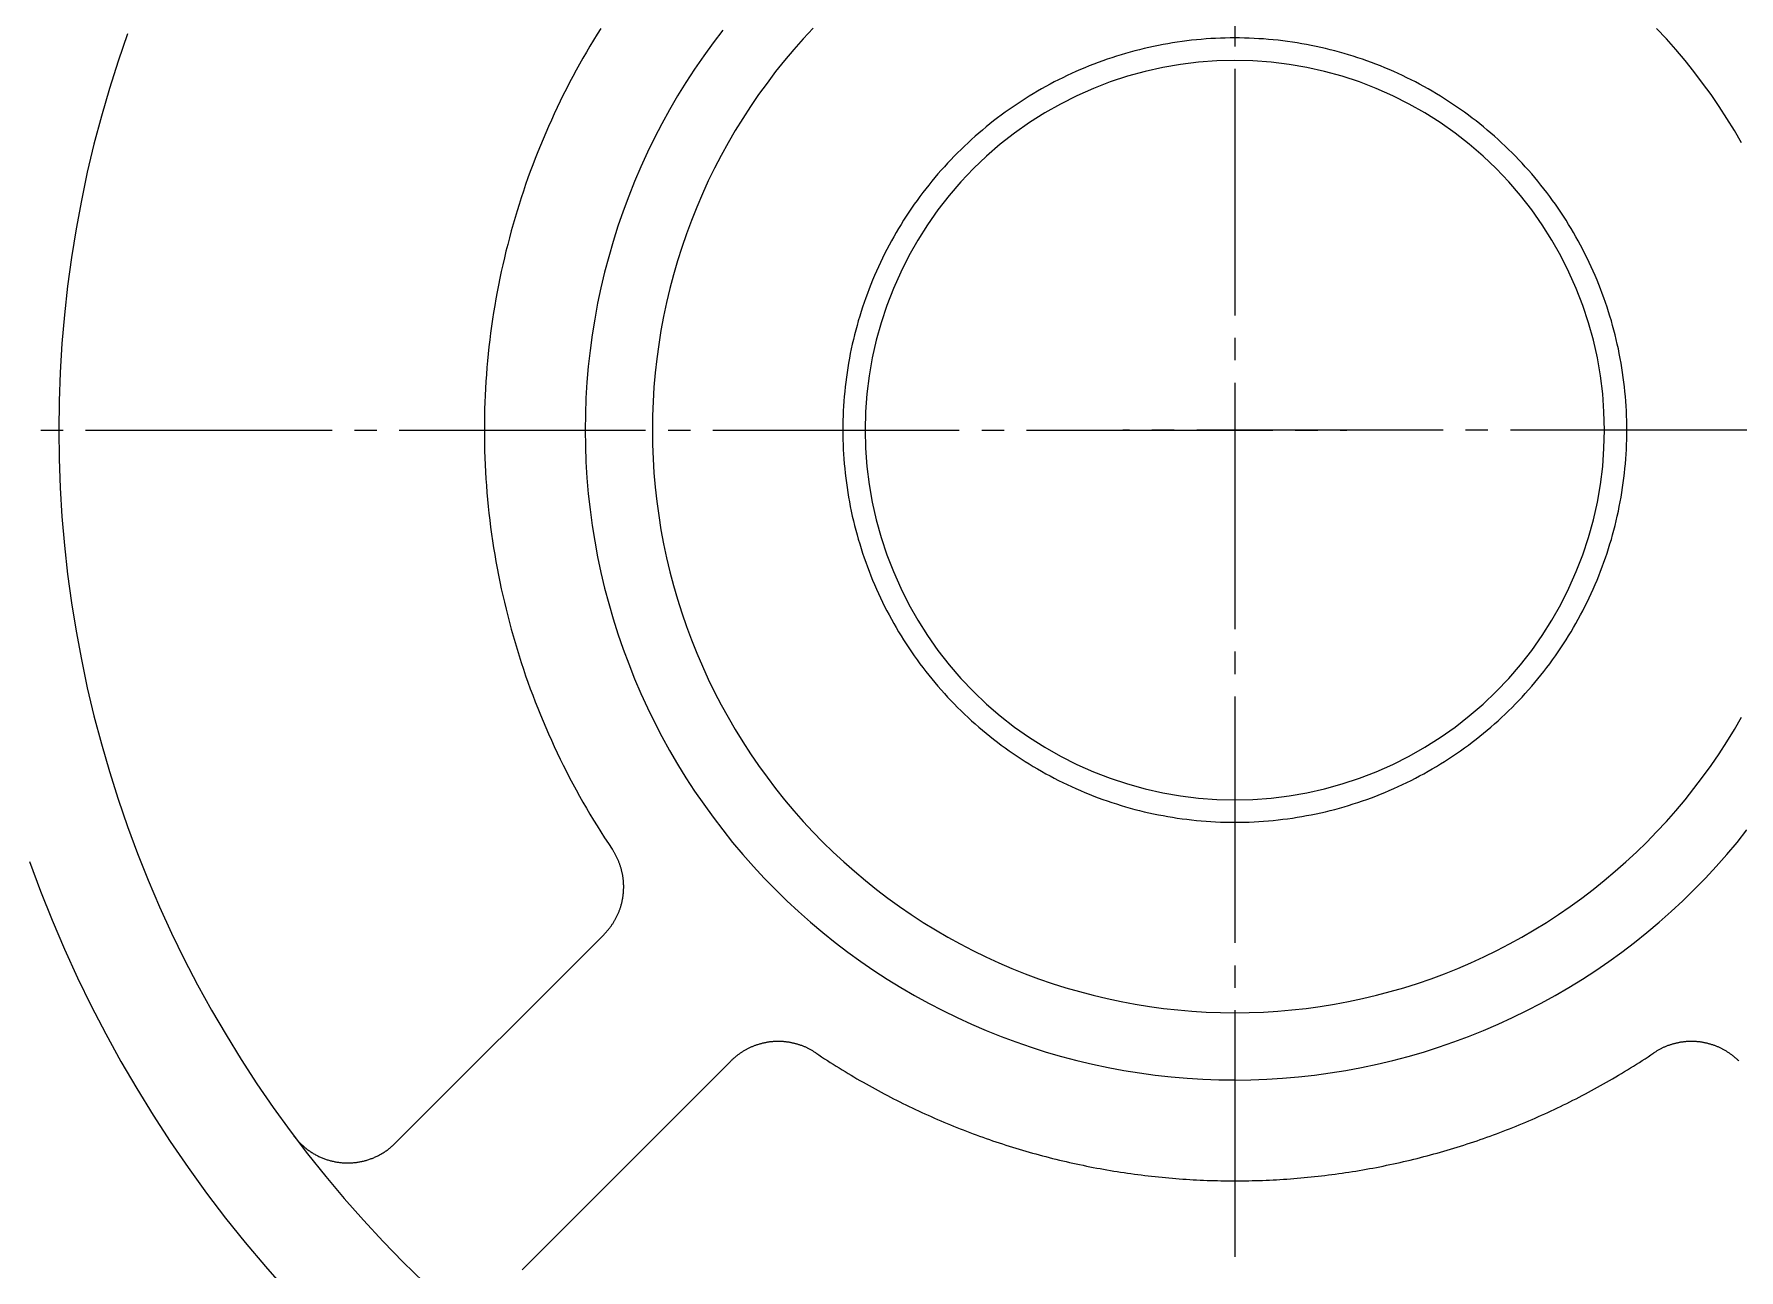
# Model space of a CAD drawing. Extents: x 0 to 920, y 0 to 461.
# Drawn here: x 772.7 to 848.8, y 278.9 to 334 of the extents above; entities that cross this region are included whole.
import ezdxf

# ---------------------------------------------------------------- set-up
doc = ezdxf.new("R2010")
doc.units = 0
doc.linetypes.add('DASH_CENTER', pattern=[14, 11, -1, 1, -1])
doc.layers.get('0').update_dxf_attribs({"linetype": 'CONTINUOUS'})

msp = doc.modelspace()

# ---------------------------------------------------------------- linework, layer by layer
at = {"color": 1, "linetype": 'DASH_CENTER'}
for p, q in [((826.342, 458.462), (826.342, 223.047)), ((733.042, 316.347), (831.342, 316.347)), ((919.641, 316.346), (821.341, 316.346))]:
    msp.add_line(p, q, dxfattribs=at)
at = {"color": 7, "linetype": 'CONTINUOUS'}
for p, q in [((798.183, 293.845), (788.849, 284.51)), ((794.53, 278.877), (803.84, 288.188))]:
    msp.add_line(p, q, dxfattribs=at)
for points in [[(798.042, 334.273, 0), (797.877, 334.01, 0), (797.715, 333.746, 0), (797.555, 333.48, 0), (797.398, 333.213, 0), (797.243, 332.945, 0), (797.091, 332.674, 0), (796.941, 332.403, 0), (796.793, 332.13, 0), (796.648, 331.856, 0), (796.506, 331.58, 0), (796.366, 331.304, 0), (796.229, 331.026, 0), (796.095, 330.746, 0), (795.963, 330.466, 0), (795.833, 330.184, 0), (795.706, 329.901, 0), (795.582, 329.617, 0), (795.461, 329.331, 0), (795.342, 329.045, 0), (795.226, 328.757, 0), (795.112, 328.469, 0), (795.001, 328.179, 0), (794.893, 327.889, 0), (794.788, 327.597, 0), (794.685, 327.304, 0), (794.585, 327.011, 0), (794.487, 326.717, 0), (794.393, 326.421, 0), (794.301, 326.125, 0), (794.212, 325.828, 0), (794.125, 325.53, 0), (794.042, 325.232, 0), (793.961, 324.932, 0), (793.883, 324.632, 0), (793.807, 324.331, 0), (793.735, 324.03, 0), (793.665, 323.728, 0), (793.598, 323.425, 0), (793.534, 323.122, 0), (793.473, 322.818, 0), (793.414, 322.513, 0), (793.359, 322.208, 0), (793.306, 321.902, 0), (793.256, 321.596, 0), (793.209, 321.29, 0), (793.164, 320.983, 0), (793.123, 320.676, 0), (793.084, 320.368, 0), (793.048, 320.06, 0), (793.015, 319.752, 0), (792.985, 319.443, 0), (792.958, 319.134, 0), (792.934, 318.825, 0), (792.912, 318.516, 0), (792.894, 318.206, 0), (792.878, 317.896, 0), (792.865, 317.587, 0), (792.855, 317.277, 0), (792.848, 316.967, 0), (792.843, 316.657, 0), (792.842, 316.346, 0), (792.843, 316.036, 0), (792.848, 315.726, 0), (792.855, 315.416, 0), (792.865, 315.106, 0), (792.878, 314.797, 0), (792.894, 314.487, 0), (792.912, 314.177, 0), (792.934, 313.868, 0), (792.958, 313.559, 0), (792.985, 313.25, 0), (793.015, 312.941, 0), (793.048, 312.633, 0), (793.084, 312.325, 0), (793.123, 312.017, 0), (793.164, 311.71, 0), (793.209, 311.403, 0), (793.256, 311.097, 0), (793.306, 310.791, 0), (793.359, 310.485, 0), (793.414, 310.18, 0), (793.473, 309.875, 0), (793.534, 309.571, 0), (793.598, 309.268, 0), (793.665, 308.965, 0), (793.735, 308.663, 0), (793.808, 308.362, 0), (793.883, 308.061, 0), (793.961, 307.761, 0), (794.042, 307.461, 0), (794.125, 307.163, 0), (794.212, 306.865, 0), (794.301, 306.568, 0), (794.393, 306.272, 0), (794.487, 305.976, 0), (794.585, 305.682, 0), (794.685, 305.388, 0), (794.788, 305.096, 0), (794.893, 304.804, 0), (795.001, 304.514, 0), (795.112, 304.224, 0), (795.226, 303.936, 0), (795.342, 303.648, 0), (795.461, 303.362, 0), (795.582, 303.076, 0), (795.707, 302.792, 0), (795.833, 302.509, 0), (795.963, 302.227, 0), (796.095, 301.947, 0), (796.229, 301.667, 0), (796.366, 301.389, 0), (796.506, 301.113, 0), (796.648, 300.837, 0), (796.793, 300.563, 0), (796.941, 300.29, 0), (797.091, 300.018, 0), (797.243, 299.748, 0), (797.398, 299.48, 0), (797.555, 299.213, 0), (797.715, 298.947, 0), (797.877, 298.683, 0), (798.042, 298.42, 0), (798.209, 298.159, 0), (798.379, 297.899, 0), (798.551, 297.641, 0)], [(803.48, 334.188, 0), (803.049, 333.622, 0), (802.632, 333.045, 0), (802.229, 332.458, 0), (801.841, 331.862, 0), (801.468, 331.256, 0), (801.109, 330.641, 0), (800.766, 330.017, 0), (800.438, 329.385, 0), (800.126, 328.746, 0), (799.83, 328.099, 0), (799.549, 327.444, 0), (799.285, 326.784, 0), (799.037, 326.116, 0), (798.806, 325.443, 0), (798.591, 324.765, 0), (798.392, 324.081, 0), (798.211, 323.393, 0), (798.047, 322.701, 0), (797.899, 322.004, 0), (797.769, 321.304, 0), (797.656, 320.602, 0), (797.56, 319.897, 0), (797.482, 319.189, 0), (797.421, 318.48, 0), (797.377, 317.77, 0), (797.351, 317.058, 0), (797.342, 316.347, 0), (797.351, 315.635, 0), (797.377, 314.924, 0), (797.421, 314.213, 0), (797.482, 313.504, 0), (797.56, 312.797, 0), (797.656, 312.091, 0), (797.769, 311.389, 0), (797.899, 310.689, 0), (798.047, 309.993, 0), (798.211, 309.3, 0), (798.392, 308.612, 0), (798.591, 307.928, 0), (798.806, 307.25, 0), (799.037, 306.577, 0), (799.285, 305.91, 0), (799.549, 305.249, 0), (799.83, 304.595, 0), (800.126, 303.948, 0), (800.438, 303.308, 0), (800.766, 302.676, 0), (801.109, 302.053, 0), (801.468, 301.438, 0), (801.841, 300.832, 0), (802.229, 300.235, 0), (802.632, 299.648, 0), (803.049, 299.071, 0), (803.48, 298.505, 0), (803.925, 297.949, 0), (804.383, 297.405, 0), (804.854, 296.871, 0), (805.339, 296.35, 0), (805.836, 295.841, 0), (806.345, 295.343, 0), (806.867, 294.859, 0), (807.4, 294.388, 0), (807.944, 293.929, 0), (808.5, 293.485, 0), (809.067, 293.054, 0), (809.643, 292.637, 0), (810.23, 292.234, 0), (810.827, 291.846, 0), (811.433, 291.472, 0), (812.048, 291.114, 0), (812.671, 290.771, 0), (813.303, 290.443, 0), (813.943, 290.131, 0), (814.59, 289.834, 0), (815.244, 289.554, 0), (815.905, 289.29, 0), (816.572, 289.042, 0), (817.245, 288.81, 0), (817.924, 288.595, 0), (818.607, 288.397, 0), (819.295, 288.216, 0), (819.988, 288.051, 0), (820.684, 287.904, 0), (821.384, 287.774, 0), (822.087, 287.66, 0), (822.792, 287.565, 0), (823.499, 287.486, 0), (824.208, 287.425, 0), (824.919, 287.381, 0), (825.63, 287.355, 0), (826.342, 287.347, 0)], [(807.512, 334.275, 0), (807.077, 333.807, 0), (806.655, 333.329, 0), (806.244, 332.841, 0), (805.845, 332.343, 0), (805.459, 331.835, 0), (805.085, 331.318, 0), (804.724, 330.791, 0), (804.376, 330.257, 0), (804.041, 329.713, 0), (803.72, 329.162, 0), (803.412, 328.603, 0), (803.118, 328.036, 0), (802.838, 327.463, 0), (802.573, 326.883, 0), (802.321, 326.296, 0), (802.084, 325.704, 0), (801.862, 325.106, 0), (801.654, 324.502, 0), (801.462, 323.894, 0), (801.284, 323.281, 0), (801.121, 322.664, 0), (800.974, 322.043, 0), (800.842, 321.419, 0), (800.725, 320.792, 0), (800.623, 320.162, 0), (800.537, 319.529, 0), (800.467, 318.895, 0), (800.412, 318.259, 0), (800.373, 317.622, 0), (800.35, 316.985, 0), (800.342, 316.347, 0), (800.35, 315.709, 0), (800.373, 315.071, 0), (800.412, 314.434, 0), (800.467, 313.798, 0), (800.537, 313.164, 0), (800.623, 312.532, 0), (800.725, 311.902, 0), (800.842, 311.274, 0), (800.974, 310.65, 0), (801.121, 310.029, 0), (801.284, 309.412, 0), (801.461, 308.799, 0), (801.654, 308.191, 0), (801.862, 307.587, 0), (802.084, 306.989, 0), (802.321, 306.397, 0), (802.572, 305.81, 0), (802.838, 305.23, 0), (803.118, 304.657, 0), (803.412, 304.09, 0), (803.72, 303.531, 0), (804.041, 302.98, 0), (804.376, 302.437, 0), (804.724, 301.902, 0), (805.085, 301.376, 0), (805.459, 300.858, 0), (805.845, 300.351, 0), (806.244, 299.852, 0), (806.654, 299.364, 0), (807.077, 298.886, 0), (807.511, 298.419, 0), (807.957, 297.962, 0), (808.414, 297.516, 0), (808.881, 297.082, 0), (809.359, 296.659, 0), (809.848, 296.248, 0), (810.346, 295.85, 0), (810.854, 295.463, 0), (811.371, 295.089, 0), (811.897, 294.728, 0), (812.432, 294.38, 0), (812.975, 294.046, 0), (813.527, 293.724, 0), (814.086, 293.417, 0), (814.652, 293.123, 0), (815.225, 292.843, 0), (815.806, 292.577, 0), (816.392, 292.326, 0), (816.985, 292.089, 0), (817.583, 291.866, 0), (818.186, 291.659, 0), (818.794, 291.466, 0), (819.407, 291.288, 0), (820.024, 291.126, 0), (820.645, 290.978, 0), (821.27, 290.846, 0), (821.897, 290.729, 0), (822.527, 290.628, 0), (823.159, 290.542, 0), (823.793, 290.472, 0), (824.429, 290.417, 0), (825.066, 290.378, 0), (825.704, 290.354, 0), (826.342, 290.347, 0)], [(848.964, 329.162, 0), (848.642, 329.713, 0), (848.308, 330.256, 0), (847.96, 330.791, 0), (847.599, 331.317, 0), (847.225, 331.834, 0), (846.838, 332.342, 0), (846.44, 332.841, 0), (846.029, 333.329, 0), (845.606, 333.807, 0), (845.172, 334.274, 0)], [(776.911, 334.033, 0), (776.492, 332.815, 0), (776.103, 331.587, 0), (775.744, 330.349, 0), (775.415, 329.103, 0), (775.118, 327.849, 0), (774.851, 326.589, 0), (774.615, 325.322, 0), (774.41, 324.05, 0), (774.237, 322.773, 0), (774.095, 321.492, 0), (773.984, 320.209, 0), (773.905, 318.923, 0), (773.858, 317.635, 0), (773.842, 316.347, 0), (773.858, 315.058, 0), (773.905, 313.771, 0), (773.984, 312.484, 0), (774.095, 311.201, 0), (774.237, 309.92, 0), (774.41, 308.643, 0), (774.615, 307.371, 0), (774.851, 306.104, 0), (775.118, 304.844, 0), (775.415, 303.59, 0), (775.744, 302.344, 0), (776.103, 301.107, 0), (776.492, 299.878, 0), (776.911, 298.66, 0), (777.36, 297.452, 0), (777.838, 296.256, 0), (778.346, 295.071, 0), (778.882, 293.9, 0), (779.448, 292.742, 0), (780.041, 291.598, 0), (780.662, 290.469, 0), (781.311, 289.356, 0), (781.987, 288.259, 0), (782.69, 287.179, 0), (783.419, 286.117, 0), (784.174, 285.072, 0), (784.954, 284.047, 0), (785.759, 283.041, 0), (786.588, 282.055, 0), (787.442, 281.09, 0), (788.319, 280.146, 0), (789.219, 279.223, 0), (790.141, 278.324, 0)], [(826.342, 333.846, 0), (826.127, 333.845, 0), (825.912, 333.841, 0), (825.698, 333.835, 0), (825.483, 333.825, 0), (825.269, 333.814, 0), (825.055, 333.799, 0), (824.84, 333.782, 0), (824.627, 333.762, 0), (824.413, 333.74, 0), (824.2, 333.715, 0), (823.987, 333.687, 0), (823.774, 333.657, 0), (823.562, 333.624, 0), (823.35, 333.589, 0), (823.139, 333.551, 0), (822.928, 333.51, 0), (822.717, 333.467, 0), (822.508, 333.421, 0), (822.298, 333.373, 0), (822.09, 333.322, 0), (821.882, 333.269, 0), (821.674, 333.213, 0), (821.468, 333.154, 0), (821.262, 333.093, 0), (821.057, 333.029, 0), (820.852, 332.963, 0), (820.649, 332.895, 0), (820.446, 332.824, 0), (820.245, 332.75, 0), (820.044, 332.674, 0), (819.844, 332.595, 0), (819.645, 332.514, 0), (819.447, 332.431, 0), (819.25, 332.345, 0), (819.054, 332.257, 0), (818.86, 332.166, 0), (818.666, 332.073, 0), (818.474, 331.978, 0), (818.282, 331.88, 0), (818.092, 331.78, 0), (817.904, 331.678, 0), (817.716, 331.573, 0), (817.53, 331.466, 0), (817.345, 331.357, 0), (817.162, 331.245, 0), (816.979, 331.131, 0), (816.799, 331.015, 0), (816.619, 330.897, 0), (816.442, 330.777, 0), (816.265, 330.654, 0), (816.09, 330.53, 0), (815.917, 330.403, 0), (815.745, 330.274, 0), (815.575, 330.143, 0), (815.407, 330.009, 0), (815.24, 329.874, 0), (815.075, 329.737, 0), (814.911, 329.598, 0), (814.75, 329.456, 0), (814.589, 329.313, 0), (814.431, 329.168, 0), (814.275, 329.021, 0), (814.12, 328.872, 0), (813.967, 328.721, 0), (813.816, 328.568, 0), (813.667, 328.414, 0), (813.52, 328.257, 0), (813.375, 328.099, 0), (813.232, 327.939, 0), (813.091, 327.777, 0), (812.951, 327.614, 0), (812.814, 327.448, 0), (812.679, 327.282, 0), (812.546, 327.113, 0), (812.415, 326.943, 0), (812.286, 326.771, 0), (812.159, 326.598, 0), (812.034, 326.423, 0), (811.911, 326.247, 0), (811.791, 326.069, 0), (811.673, 325.89, 0), (811.557, 325.709, 0), (811.443, 325.527, 0), (811.331, 325.343, 0), (811.222, 325.158, 0), (811.115, 324.972, 0), (811.01, 324.785, 0), (810.908, 324.596, 0), (810.808, 324.406, 0), (810.71, 324.215, 0), (810.615, 324.022, 0), (810.522, 323.829, 0), (810.431, 323.634, 0), (810.343, 323.438, 0), (810.257, 323.241, 0), (810.174, 323.043, 0), (810.093, 322.845, 0), (810.014, 322.645, 0), (809.938, 322.444, 0), (809.865, 322.242, 0), (809.794, 322.039, 0), (809.725, 321.836, 0), (809.659, 321.632, 0), (809.595, 321.426, 0), (809.534, 321.221, 0), (809.476, 321.014, 0), (809.42, 320.807, 0), (809.366, 320.599, 0), (809.315, 320.39, 0), (809.267, 320.181, 0), (809.221, 319.971, 0), (809.178, 319.761, 0), (809.137, 319.55, 0), (809.099, 319.338, 0), (809.064, 319.126, 0), (809.031, 318.914, 0), (809.001, 318.702, 0), (808.973, 318.489, 0), (808.948, 318.275, 0), (808.926, 318.062, 0), (808.906, 317.848, 0), (808.889, 317.634, 0), (808.875, 317.42, 0), (808.863, 317.205, 0), (808.854, 316.991, 0), (808.847, 316.776, 0), (808.843, 316.561, 0), (808.842, 316.346, 0)], [(843.842, 316.346, 0), (843.84, 316.561, 0), (843.836, 316.776, 0), (843.83, 316.99, 0), (843.821, 317.205, 0), (843.809, 317.419, 0), (843.794, 317.634, 0), (843.777, 317.848, 0), (843.757, 318.062, 0), (843.735, 318.275, 0), (843.71, 318.488, 0), (843.682, 318.701, 0), (843.652, 318.914, 0), (843.619, 319.126, 0), (843.584, 319.338, 0), (843.546, 319.549, 0), (843.505, 319.76, 0), (843.462, 319.971, 0), (843.416, 320.181, 0), (843.368, 320.39, 0), (843.317, 320.598, 0), (843.264, 320.806, 0), (843.208, 321.014, 0), (843.149, 321.22, 0), (843.088, 321.426, 0), (843.024, 321.631, 0), (842.958, 321.836, 0), (842.89, 322.039, 0), (842.819, 322.242, 0), (842.745, 322.444, 0), (842.669, 322.644, 0), (842.59, 322.844, 0), (842.51, 323.043, 0), (842.426, 323.241, 0), (842.34, 323.438, 0), (842.252, 323.634, 0), (842.161, 323.829, 0), (842.068, 324.022, 0), (841.973, 324.215, 0), (841.875, 324.406, 0), (841.775, 324.596, 0), (841.673, 324.785, 0), (841.568, 324.972, 0), (841.461, 325.158, 0), (841.352, 325.343, 0), (841.24, 325.527, 0), (841.127, 325.709, 0), (841.011, 325.89, 0), (840.892, 326.069, 0), (840.772, 326.247, 0), (840.649, 326.423, 0), (840.525, 326.598, 0), (840.398, 326.771, 0), (840.269, 326.943, 0), (840.138, 327.113, 0), (840.004, 327.281, 0), (839.869, 327.448, 0), (839.732, 327.613, 0), (839.593, 327.777, 0), (839.451, 327.939, 0), (839.308, 328.099, 0), (839.163, 328.257, 0), (839.016, 328.413, 0), (838.867, 328.568, 0), (838.716, 328.721, 0), (838.563, 328.872, 0), (838.409, 329.021, 0), (838.252, 329.168, 0), (838.094, 329.313, 0), (837.934, 329.456, 0), (837.772, 329.598, 0), (837.609, 329.737, 0), (837.443, 329.874, 0), (837.277, 330.009, 0), (837.108, 330.142, 0), (836.938, 330.273, 0), (836.766, 330.402, 0), (836.593, 330.529, 0), (836.418, 330.654, 0), (836.242, 330.777, 0), (836.064, 330.897, 0), (835.885, 331.015, 0), (835.704, 331.131, 0), (835.522, 331.245, 0), (835.338, 331.357, 0), (835.153, 331.466, 0), (834.967, 331.573, 0), (834.78, 331.678, 0), (834.591, 331.78, 0), (834.401, 331.88, 0), (834.21, 331.978, 0), (834.017, 332.073, 0), (833.824, 332.166, 0), (833.629, 332.257, 0), (833.433, 332.345, 0), (833.236, 332.431, 0), (833.038, 332.514, 0), (832.839, 332.595, 0), (832.64, 332.674, 0), (832.439, 332.75, 0), (832.237, 332.823, 0), (832.034, 332.894, 0), (831.831, 332.963, 0), (831.627, 333.029, 0), (831.421, 333.093, 0), (831.216, 333.154, 0), (831.009, 333.212, 0), (830.802, 333.268, 0), (830.594, 333.322, 0), (830.385, 333.373, 0), (830.176, 333.421, 0), (829.966, 333.467, 0), (829.755, 333.51, 0), (829.545, 333.551, 0), (829.333, 333.589, 0), (829.121, 333.624, 0), (828.909, 333.657, 0), (828.697, 333.687, 0), (828.484, 333.715, 0), (828.27, 333.74, 0), (828.057, 333.762, 0), (827.843, 333.782, 0), (827.629, 333.799, 0), (827.414, 333.813, 0), (827.2, 333.825, 0), (826.985, 333.834, 0), (826.771, 333.841, 0), (826.556, 333.845, 0), (826.341, 333.846, 0)], [(842.841, 316.347, 0), (842.821, 317.156, 0), (842.762, 317.964, 0), (842.663, 318.768, 0), (842.524, 319.566, 0), (842.347, 320.356, 0), (842.131, 321.136, 0), (841.877, 321.905, 0), (841.585, 322.661, 0), (841.257, 323.401, 0), (840.893, 324.125, 0), (840.494, 324.829, 0), (840.061, 325.513, 0), (839.594, 326.175, 0), (839.096, 326.814, 0), (838.567, 327.427, 0), (838.009, 328.014, 0), (837.422, 328.572, 0), (836.809, 329.101, 0), (836.17, 329.599, 0), (835.508, 330.066, 0), (834.824, 330.499, 0), (834.12, 330.898, 0), (833.396, 331.262, 0), (832.656, 331.59, 0), (831.9, 331.882, 0), (831.131, 332.136, 0), (830.351, 332.352, 0), (829.561, 332.529, 0), (828.763, 332.668, 0), (827.959, 332.767, 0), (827.151, 332.826, 0), (826.342, 332.846, 0), (825.532, 332.826, 0), (824.724, 332.767, 0), (823.921, 332.668, 0), (823.123, 332.529, 0), (822.333, 332.352, 0), (821.552, 332.136, 0), (820.783, 331.882, 0), (820.028, 331.59, 0), (819.287, 331.262, 0), (818.564, 330.898, 0), (817.859, 330.499, 0), (817.175, 330.066, 0), (816.513, 329.599, 0), (815.874, 329.101, 0), (815.261, 328.572, 0), (814.675, 328.014, 0), (814.116, 327.427, 0), (813.587, 326.814, 0), (813.089, 326.175, 0), (812.623, 325.513, 0), (812.189, 324.829, 0), (811.79, 324.125, 0), (811.426, 323.401, 0), (811.098, 322.661, 0), (810.807, 321.905, 0), (810.553, 321.136, 0), (810.337, 320.356, 0), (810.159, 319.566, 0), (810.021, 318.768, 0), (809.922, 317.964, 0), (809.862, 317.156, 0), (809.842, 316.347, 0), (809.862, 315.537, 0), (809.922, 314.729, 0), (810.021, 313.926, 0), (810.159, 313.128, 0), (810.337, 312.338, 0), (810.553, 311.557, 0), (810.807, 310.788, 0), (811.098, 310.033, 0), (811.426, 309.292, 0), (811.79, 308.569, 0), (812.189, 307.864, 0), (812.623, 307.18, 0), (813.089, 306.518, 0), (813.587, 305.879, 0), (814.116, 305.266, 0), (814.675, 304.68, 0), (815.261, 304.121, 0), (815.874, 303.592, 0), (816.513, 303.094, 0), (817.175, 302.628, 0), (817.859, 302.194, 0), (818.564, 301.795, 0), (819.287, 301.431, 0), (820.028, 301.103, 0), (820.783, 300.812, 0), (821.552, 300.558, 0), (822.333, 300.342, 0), (823.123, 300.164, 0), (823.921, 300.026, 0), (824.724, 299.926, 0), (825.532, 299.867, 0), (826.342, 299.847, 0), (827.151, 299.867, 0), (827.959, 299.926, 0), (828.763, 300.026, 0), (829.561, 300.164, 0), (830.351, 300.342, 0), (831.131, 300.558, 0), (831.9, 300.812, 0), (832.656, 301.103, 0), (833.396, 301.431, 0), (834.12, 301.795, 0), (834.824, 302.194, 0), (835.508, 302.628, 0), (836.17, 303.094, 0), (836.809, 303.592, 0), (837.422, 304.121, 0), (838.009, 304.68, 0), (838.567, 305.266, 0), (839.096, 305.879, 0), (839.594, 306.518, 0), (840.061, 307.18, 0), (840.494, 307.864, 0), (840.893, 308.569, 0), (841.257, 309.292, 0), (841.585, 310.033, 0), (841.877, 310.788, 0), (842.131, 311.557, 0), (842.347, 312.338, 0), (842.524, 313.128, 0), (842.663, 313.926, 0), (842.762, 314.729, 0), (842.821, 315.537, 0), (842.841, 316.347, 0)], [(808.842, 316.347, 0), (808.843, 316.132, 0), (808.847, 315.917, 0), (808.854, 315.703, 0), (808.863, 315.488, 0), (808.875, 315.274, 0), (808.889, 315.059, 0), (808.906, 314.845, 0), (808.926, 314.631, 0), (808.948, 314.418, 0), (808.973, 314.204, 0), (809.001, 313.991, 0), (809.031, 313.779, 0), (809.064, 313.567, 0), (809.099, 313.355, 0), (809.137, 313.143, 0), (809.178, 312.933, 0), (809.221, 312.722, 0), (809.267, 312.512, 0), (809.315, 312.303, 0), (809.366, 312.094, 0), (809.42, 311.886, 0), (809.476, 311.679, 0), (809.534, 311.473, 0), (809.595, 311.267, 0), (809.659, 311.061, 0), (809.725, 310.857, 0), (809.794, 310.654, 0), (809.865, 310.451, 0), (809.938, 310.249, 0), (810.014, 310.048, 0), (810.093, 309.849, 0), (810.174, 309.65, 0), (810.257, 309.452, 0), (810.343, 309.255, 0), (810.431, 309.059, 0), (810.522, 308.864, 0), (810.615, 308.671, 0), (810.71, 308.478, 0), (810.808, 308.287, 0), (810.908, 308.097, 0), (811.01, 307.908, 0), (811.115, 307.721, 0), (811.222, 307.535, 0), (811.331, 307.35, 0), (811.443, 307.166, 0), (811.557, 306.984, 0), (811.673, 306.803, 0), (811.791, 306.624, 0), (811.911, 306.446, 0), (812.034, 306.27, 0), (812.159, 306.095, 0), (812.286, 305.922, 0), (812.415, 305.75, 0), (812.546, 305.58, 0), (812.679, 305.412, 0), (812.814, 305.245, 0), (812.951, 305.079, 0), (813.091, 304.916, 0), (813.232, 304.754, 0), (813.375, 304.594, 0), (813.52, 304.436, 0), (813.667, 304.28, 0), (813.816, 304.125, 0), (813.967, 303.972, 0), (814.12, 303.821, 0), (814.275, 303.672, 0), (814.431, 303.525, 0), (814.589, 303.38, 0), (814.75, 303.237, 0), (814.911, 303.095, 0), (815.075, 302.956, 0), (815.24, 302.819, 0), (815.407, 302.684, 0), (815.575, 302.55, 0), (815.745, 302.419, 0), (815.917, 302.29, 0), (816.09, 302.164, 0), (816.265, 302.039, 0), (816.442, 301.916, 0), (816.619, 301.796, 0), (816.799, 301.678, 0), (816.979, 301.562, 0), (817.162, 301.448, 0), (817.345, 301.336, 0), (817.53, 301.227, 0), (817.716, 301.12, 0), (817.904, 301.015, 0), (818.092, 300.913, 0), (818.282, 300.813, 0), (818.474, 300.715, 0), (818.666, 300.62, 0), (818.86, 300.527, 0), (819.054, 300.436, 0), (819.25, 300.348, 0), (819.447, 300.262, 0), (819.645, 300.179, 0), (819.844, 300.098, 0), (820.044, 300.019, 0), (820.245, 299.943, 0), (820.446, 299.87, 0), (820.649, 299.798, 0), (820.852, 299.73, 0), (821.057, 299.664, 0), (821.262, 299.6, 0), (821.468, 299.539, 0), (821.674, 299.481, 0), (821.882, 299.424, 0), (822.09, 299.371, 0), (822.298, 299.32, 0), (822.508, 299.272, 0), (822.717, 299.226, 0), (822.928, 299.183, 0), (823.139, 299.142, 0), (823.35, 299.104, 0), (823.562, 299.069, 0), (823.774, 299.036, 0), (823.987, 299.006, 0), (824.2, 298.978, 0), (824.413, 298.953, 0), (824.627, 298.931, 0), (824.84, 298.911, 0), (825.055, 298.894, 0), (825.269, 298.88, 0), (825.483, 298.868, 0), (825.698, 298.858, 0), (825.912, 298.852, 0), (826.127, 298.848, 0), (826.342, 298.847, 0)], [(826.341, 298.846, 0), (826.556, 298.848, 0), (826.771, 298.852, 0), (826.985, 298.858, 0), (827.2, 298.868, 0), (827.414, 298.879, 0), (827.629, 298.894, 0), (827.843, 298.911, 0), (828.057, 298.931, 0), (828.27, 298.953, 0), (828.484, 298.978, 0), (828.697, 299.006, 0), (828.909, 299.036, 0), (829.121, 299.069, 0), (829.333, 299.104, 0), (829.545, 299.142, 0), (829.755, 299.183, 0), (829.966, 299.226, 0), (830.176, 299.272, 0), (830.385, 299.32, 0), (830.594, 299.371, 0), (830.802, 299.424, 0), (831.009, 299.48, 0), (831.216, 299.539, 0), (831.421, 299.6, 0), (831.627, 299.664, 0), (831.831, 299.73, 0), (832.034, 299.798, 0), (832.237, 299.869, 0), (832.439, 299.943, 0), (832.64, 300.019, 0), (832.839, 300.098, 0), (833.038, 300.178, 0), (833.236, 300.262, 0), (833.433, 300.348, 0), (833.629, 300.436, 0), (833.824, 300.527, 0), (834.017, 300.62, 0), (834.21, 300.715, 0), (834.401, 300.813, 0), (834.591, 300.913, 0), (834.78, 301.015, 0), (834.967, 301.12, 0), (835.153, 301.227, 0), (835.338, 301.336, 0), (835.522, 301.448, 0), (835.704, 301.561, 0), (835.885, 301.677, 0), (836.064, 301.796, 0), (836.242, 301.916, 0), (836.418, 302.039, 0), (836.593, 302.163, 0), (836.766, 302.29, 0), (836.938, 302.419, 0), (837.108, 302.55, 0), (837.277, 302.683, 0), (837.443, 302.819, 0), (837.609, 302.956, 0), (837.772, 303.095, 0), (837.934, 303.236, 0), (838.094, 303.38, 0), (838.252, 303.525, 0), (838.409, 303.672, 0), (838.563, 303.821, 0), (838.716, 303.972, 0), (838.867, 304.125, 0), (839.016, 304.279, 0), (839.163, 304.436, 0), (839.308, 304.594, 0), (839.451, 304.754, 0), (839.593, 304.916, 0), (839.732, 305.079, 0), (839.869, 305.244, 0), (840.004, 305.411, 0), (840.138, 305.58, 0), (840.269, 305.75, 0), (840.398, 305.922, 0), (840.525, 306.095, 0), (840.649, 306.27, 0), (840.772, 306.446, 0), (840.892, 306.624, 0), (841.011, 306.803, 0), (841.127, 306.984, 0), (841.24, 307.166, 0), (841.352, 307.35, 0), (841.461, 307.534, 0), (841.568, 307.721, 0), (841.673, 307.908, 0), (841.775, 308.097, 0), (841.875, 308.287, 0), (841.973, 308.478, 0), (842.068, 308.671, 0), (842.161, 308.864, 0), (842.252, 309.059, 0), (842.34, 309.255, 0), (842.426, 309.452, 0), (842.51, 309.649, 0), (842.59, 309.848, 0), (842.669, 310.048, 0), (842.745, 310.249, 0), (842.819, 310.451, 0), (842.89, 310.653, 0), (842.958, 310.857, 0), (843.024, 311.061, 0), (843.088, 311.266, 0), (843.149, 311.472, 0), (843.208, 311.679, 0), (843.264, 311.886, 0), (843.317, 312.094, 0), (843.368, 312.303, 0), (843.416, 312.512, 0), (843.462, 312.722, 0), (843.505, 312.932, 0), (843.546, 313.143, 0), (843.584, 313.355, 0), (843.619, 313.566, 0), (843.652, 313.779, 0), (843.682, 313.991, 0), (843.71, 314.204, 0), (843.735, 314.418, 0), (843.757, 314.631, 0), (843.777, 314.845, 0), (843.794, 315.059, 0), (843.809, 315.273, 0), (843.821, 315.488, 0), (843.83, 315.702, 0), (843.836, 315.917, 0), (843.84, 316.132, 0), (843.842, 316.346, 0)], [(826.341, 290.346, 0), (826.979, 290.354, 0), (827.617, 290.378, 0), (828.254, 290.417, 0), (828.89, 290.472, 0), (829.524, 290.542, 0), (830.156, 290.628, 0), (830.786, 290.729, 0), (831.414, 290.846, 0), (832.038, 290.978, 0), (832.659, 291.126, 0), (833.276, 291.288, 0), (833.889, 291.466, 0), (834.497, 291.659, 0), (835.1, 291.866, 0), (835.699, 292.089, 0), (836.291, 292.325, 0), (836.878, 292.577, 0), (837.458, 292.843, 0), (838.031, 293.123, 0), (838.598, 293.416, 0), (839.157, 293.724, 0), (839.708, 294.045, 0), (840.251, 294.38, 0), (840.786, 294.728, 0), (841.312, 295.089, 0), (841.83, 295.463, 0), (842.337, 295.849, 0), (842.836, 296.248, 0), (843.324, 296.659, 0), (843.802, 297.082, 0), (844.269, 297.516, 0), (844.726, 297.962, 0), (845.172, 298.418, 0), (845.606, 298.886, 0), (846.029, 299.364, 0), (846.44, 299.852, 0), (846.838, 300.35, 0), (847.225, 300.858, 0), (847.599, 301.375, 0), (847.96, 301.901, 0), (848.308, 302.436, 0), (848.642, 302.98, 0), (848.964, 303.531, 0)], [(826.341, 287.346, 0), (827.053, 287.355, 0), (827.764, 287.381, 0), (828.475, 287.425, 0), (829.184, 287.486, 0), (829.891, 287.564, 0), (830.597, 287.66, 0), (831.299, 287.773, 0), (831.999, 287.904, 0), (832.695, 288.051, 0), (833.388, 288.215, 0), (834.076, 288.397, 0), (834.76, 288.595, 0), (835.438, 288.81, 0), (836.111, 289.042, 0), (836.778, 289.29, 0), (837.439, 289.554, 0), (838.093, 289.834, 0), (838.74, 290.131, 0), (839.38, 290.443, 0), (840.012, 290.771, 0), (840.635, 291.114, 0), (841.25, 291.472, 0), (841.856, 291.846, 0), (842.453, 292.234, 0), (843.04, 292.636, 0), (843.617, 293.053, 0), (844.183, 293.484, 0), (844.739, 293.929, 0), (845.283, 294.387, 0), (845.817, 294.859, 0), (846.338, 295.343, 0), (846.847, 295.84, 0), (847.345, 296.35, 0), (847.829, 296.871, 0), (848.3, 297.404, 0), (848.759, 297.949, 0), (849.203, 298.505, 0)], [(798.183, 293.845, 0), (798.206, 293.868, 0), (798.228, 293.891, 0), (798.251, 293.914, 0), (798.273, 293.938, 0), (798.294, 293.962, 0), (798.316, 293.986, 0), (798.337, 294.01, 0), (798.358, 294.035, 0), (798.379, 294.06, 0), (798.399, 294.085, 0), (798.419, 294.11, 0), (798.439, 294.135, 0), (798.458, 294.161, 0), (798.478, 294.187, 0), (798.497, 294.213, 0), (798.515, 294.239, 0), (798.534, 294.266, 0), (798.552, 294.293, 0), (798.57, 294.32, 0), (798.587, 294.347, 0), (798.605, 294.374, 0), (798.622, 294.401, 0), (798.638, 294.429, 0), (798.655, 294.457, 0), (798.671, 294.485, 0), (798.687, 294.513, 0), (798.702, 294.541, 0), (798.717, 294.57, 0), (798.732, 294.599, 0), (798.747, 294.627, 0), (798.761, 294.656, 0), (798.775, 294.685, 0), (798.789, 294.715, 0), (798.802, 294.744, 0), (798.815, 294.774, 0), (798.828, 294.803, 0), (798.84, 294.833, 0), (798.852, 294.863, 0), (798.864, 294.893, 0), (798.875, 294.924, 0), (798.886, 294.954, 0), (798.897, 294.984, 0), (798.907, 295.015, 0), (798.917, 295.046, 0), (798.927, 295.076, 0), (798.936, 295.107, 0), (798.946, 295.138, 0), (798.954, 295.169, 0), (798.963, 295.201, 0), (798.971, 295.232, 0), (798.979, 295.263, 0), (798.986, 295.295, 0), (798.993, 295.326, 0), (799, 295.358, 0), (799.006, 295.389, 0), (799.012, 295.421, 0), (799.018, 295.453, 0), (799.023, 295.485, 0), (799.028, 295.517, 0), (799.033, 295.549, 0), (799.037, 295.581, 0), (799.041, 295.613, 0), (799.045, 295.645, 0), (799.048, 295.677, 0), (799.051, 295.709, 0), (799.054, 295.741, 0), (799.056, 295.773, 0), (799.058, 295.806, 0), (799.059, 295.838, 0), (799.06, 295.87, 0), (799.061, 295.902, 0), (799.062, 295.935, 0), (799.062, 295.967, 0), (799.062, 295.999, 0), (799.061, 296.032, 0), (799.06, 296.064, 0), (799.059, 296.096, 0), (799.058, 296.128, 0), (799.056, 296.161, 0), (799.053, 296.193, 0), (799.051, 296.225, 0), (799.048, 296.257, 0), (799.044, 296.289, 0), (799.041, 296.321, 0), (799.037, 296.353, 0), (799.032, 296.385, 0), (799.028, 296.417, 0), (799.023, 296.449, 0), (799.017, 296.481, 0), (799.012, 296.513, 0), (799.006, 296.545, 0), (798.999, 296.576, 0), (798.992, 296.608, 0), (798.985, 296.639, 0), (798.978, 296.671, 0), (798.97, 296.702, 0), (798.962, 296.733, 0), (798.954, 296.765, 0), (798.945, 296.796, 0), (798.936, 296.827, 0), (798.926, 296.858, 0), (798.917, 296.888, 0), (798.907, 296.919, 0), (798.896, 296.95, 0), (798.885, 296.98, 0), (798.874, 297.01, 0), (798.863, 297.041, 0), (798.851, 297.071, 0), (798.839, 297.101, 0), (798.827, 297.13, 0), (798.814, 297.16, 0), (798.801, 297.19, 0), (798.788, 297.219, 0), (798.774, 297.248, 0), (798.76, 297.278, 0), (798.746, 297.307, 0), (798.731, 297.335, 0), (798.716, 297.364, 0), (798.701, 297.392, 0), (798.686, 297.421, 0), (798.67, 297.449, 0), (798.654, 297.477, 0), (798.637, 297.505, 0), (798.621, 297.532, 0), (798.604, 297.56, 0), (798.586, 297.587, 0), (798.569, 297.614, 0), (798.551, 297.641, 0)], [(772.533, 297.093, 0), (773.021, 295.779, 0), (773.542, 294.476, 0), (774.095, 293.187, 0), (774.679, 291.912, 0), (775.294, 290.651, 0), (775.94, 289.406, 0), (776.616, 288.177, 0), (777.323, 286.966, 0), (778.059, 285.771, 0), (778.823, 284.596, 0), (779.617, 283.439, 0), (780.439, 282.302, 0), (781.288, 281.186, 0), (782.164, 280.091, 0), (783.067, 279.018, 0), (783.997, 277.967, 0)], [(807.636, 288.555, 0), (807.61, 288.573, 0), (807.582, 288.591, 0), (807.555, 288.608, 0), (807.528, 288.625, 0), (807.5, 288.642, 0), (807.472, 288.658, 0), (807.444, 288.674, 0), (807.416, 288.69, 0), (807.388, 288.706, 0), (807.359, 288.721, 0), (807.331, 288.736, 0), (807.302, 288.75, 0), (807.273, 288.765, 0), (807.244, 288.779, 0), (807.215, 288.792, 0), (807.185, 288.805, 0), (807.156, 288.819, 0), (807.126, 288.831, 0), (807.096, 288.844, 0), (807.066, 288.856, 0), (807.036, 288.867, 0), (807.006, 288.879, 0), (806.975, 288.89, 0), (806.945, 288.901, 0), (806.914, 288.911, 0), (806.884, 288.921, 0), (806.853, 288.931, 0), (806.822, 288.94, 0), (806.791, 288.949, 0), (806.76, 288.958, 0), (806.729, 288.967, 0), (806.698, 288.975, 0), (806.666, 288.982, 0), (806.635, 288.99, 0), (806.603, 288.997, 0), (806.572, 289.004, 0), (806.54, 289.01, 0), (806.508, 289.016, 0), (806.477, 289.022, 0), (806.445, 289.027, 0), (806.413, 289.032, 0), (806.381, 289.037, 0), (806.349, 289.041, 0), (806.317, 289.045, 0), (806.285, 289.049, 0), (806.253, 289.052, 0), (806.221, 289.055, 0), (806.188, 289.058, 0), (806.156, 289.06, 0), (806.124, 289.062, 0), (806.092, 289.064, 0), (806.059, 289.065, 0), (806.027, 289.066, 0), (805.995, 289.066, 0), (805.963, 289.066, 0), (805.93, 289.066, 0), (805.898, 289.066, 0), (805.866, 289.065, 0), (805.833, 289.064, 0), (805.801, 289.062, 0), (805.769, 289.06, 0), (805.737, 289.058, 0), (805.704, 289.055, 0), (805.672, 289.052, 0), (805.64, 289.049, 0), (805.608, 289.046, 0), (805.576, 289.042, 0), (805.544, 289.037, 0), (805.512, 289.033, 0), (805.48, 289.028, 0), (805.448, 289.022, 0), (805.417, 289.017, 0), (805.385, 289.011, 0), (805.353, 289.004, 0), (805.322, 288.997, 0), (805.29, 288.99, 0), (805.259, 288.983, 0), (805.227, 288.975, 0), (805.196, 288.967, 0), (805.165, 288.959, 0), (805.134, 288.95, 0), (805.103, 288.941, 0), (805.072, 288.932, 0), (805.041, 288.922, 0), (805.01, 288.912, 0), (804.98, 288.901, 0), (804.949, 288.891, 0), (804.919, 288.88, 0), (804.889, 288.868, 0), (804.859, 288.856, 0), (804.829, 288.844, 0), (804.799, 288.832, 0), (804.769, 288.819, 0), (804.74, 288.806, 0), (804.71, 288.793, 0), (804.681, 288.779, 0), (804.652, 288.766, 0), (804.623, 288.751, 0), (804.594, 288.737, 0), (804.565, 288.722, 0), (804.537, 288.707, 0), (804.509, 288.691, 0), (804.48, 288.675, 0), (804.452, 288.659, 0), (804.425, 288.643, 0), (804.397, 288.626, 0), (804.369, 288.609, 0), (804.342, 288.592, 0), (804.315, 288.574, 0), (804.288, 288.557, 0), (804.261, 288.538, 0), (804.235, 288.52, 0), (804.209, 288.501, 0), (804.183, 288.482, 0), (804.157, 288.463, 0), (804.131, 288.443, 0), (804.105, 288.423, 0), (804.08, 288.403, 0), (804.055, 288.383, 0), (804.03, 288.362, 0), (804.006, 288.341, 0), (803.981, 288.32, 0), (803.957, 288.299, 0), (803.933, 288.277, 0), (803.91, 288.255, 0), (803.886, 288.233, 0), (803.863, 288.21, 0), (803.84, 288.188, 0)], [(807.636, 288.555, 0), (807.765, 288.469, 0), (807.895, 288.383, 0), (808.024, 288.298, 0), (808.154, 288.214, 0), (808.285, 288.13, 0), (808.415, 288.047, 0), (808.547, 287.964, 0), (808.678, 287.882, 0), (808.81, 287.8, 0), (808.942, 287.72, 0), (809.075, 287.639, 0), (809.208, 287.56, 0), (809.341, 287.481, 0), (809.475, 287.402, 0), (809.609, 287.325, 0), (809.744, 287.247, 0), (809.879, 287.171, 0), (810.014, 287.095, 0), (810.149, 287.02, 0), (810.285, 286.945, 0), (810.422, 286.871, 0), (810.558, 286.798, 0), (810.695, 286.725, 0), (810.832, 286.653, 0), (810.97, 286.582, 0), (811.108, 286.511, 0), (811.246, 286.441, 0), (811.385, 286.371, 0), (811.524, 286.302, 0), (811.663, 286.234, 0), (811.802, 286.166, 0), (811.942, 286.099, 0), (812.082, 286.033, 0), (812.223, 285.967, 0), (812.364, 285.902, 0), (812.505, 285.838, 0), (812.646, 285.774, 0), (812.788, 285.711, 0), (812.93, 285.649, 0), (813.072, 285.587, 0), (813.214, 285.526, 0), (813.357, 285.465, 0), (813.5, 285.406, 0), (813.644, 285.347, 0), (813.787, 285.288, 0), (813.931, 285.23, 0), (814.075, 285.173, 0), (814.22, 285.117, 0), (814.364, 285.061, 0), (814.509, 285.006, 0), (814.654, 284.951, 0), (814.8, 284.898, 0), (814.945, 284.845, 0), (815.091, 284.792, 0), (815.238, 284.74, 0), (815.384, 284.689, 0), (815.531, 284.639, 0), (815.677, 284.589, 0), (815.825, 284.54, 0), (815.972, 284.492, 0), (816.119, 284.444, 0), (816.267, 284.397, 0), (816.415, 284.351, 0), (816.563, 284.305, 0), (816.712, 284.261, 0), (816.86, 284.216, 0), (817.009, 284.173, 0), (817.158, 284.13, 0), (817.307, 284.088, 0), (817.457, 284.046, 0), (817.606, 284.006, 0), (817.756, 283.965, 0), (817.906, 283.926, 0), (818.056, 283.887, 0), (818.207, 283.849, 0), (818.357, 283.812, 0), (818.508, 283.775, 0), (818.659, 283.74, 0), (818.81, 283.704, 0), (818.961, 283.67, 0), (819.112, 283.636, 0), (819.263, 283.603, 0), (819.415, 283.57, 0), (819.567, 283.539, 0), (819.719, 283.508, 0), (819.871, 283.477, 0), (820.023, 283.448, 0), (820.175, 283.419, 0), (820.328, 283.391, 0), (820.48, 283.363, 0), (820.633, 283.337, 0), (820.786, 283.31, 0), (820.939, 283.285, 0), (821.092, 283.26, 0), (821.245, 283.236, 0), (821.399, 283.213, 0), (821.552, 283.191, 0), (821.705, 283.169, 0), (821.859, 283.148, 0), (822.013, 283.127, 0), (822.167, 283.108, 0), (822.32, 283.089, 0), (822.474, 283.071, 0), (822.628, 283.053, 0), (822.783, 283.036, 0), (822.937, 283.02, 0), (823.091, 283.005, 0), (823.245, 282.99, 0), (823.4, 282.976, 0), (823.554, 282.963, 0), (823.709, 282.95, 0), (823.863, 282.938, 0), (824.018, 282.927, 0), (824.173, 282.917, 0), (824.328, 282.907, 0), (824.482, 282.898, 0), (824.637, 282.89, 0), (824.792, 282.882, 0), (824.947, 282.876, 0), (825.102, 282.869, 0), (825.257, 282.864, 0), (825.412, 282.859, 0), (825.567, 282.855, 0), (825.722, 282.852, 0), (825.877, 282.85, 0), (826.032, 282.848, 0), (826.187, 282.847, 0), (826.342, 282.847, 0)], [(826.341, 282.847, 0), (826.496, 282.847, 0), (826.651, 282.848, 0), (826.806, 282.85, 0), (826.962, 282.852, 0), (827.117, 282.855, 0), (827.272, 282.859, 0), (827.426, 282.864, 0), (827.581, 282.869, 0), (827.736, 282.876, 0), (827.891, 282.882, 0), (828.046, 282.89, 0), (828.201, 282.898, 0), (828.356, 282.907, 0), (828.511, 282.917, 0), (828.665, 282.927, 0), (828.82, 282.938, 0), (828.974, 282.95, 0), (829.129, 282.963, 0), (829.283, 282.976, 0), (829.438, 282.99, 0), (829.592, 283.005, 0), (829.747, 283.02, 0), (829.901, 283.036, 0), (830.055, 283.053, 0), (830.209, 283.071, 0), (830.363, 283.089, 0), (830.517, 283.108, 0), (830.671, 283.127, 0), (830.824, 283.148, 0), (830.978, 283.169, 0), (831.131, 283.191, 0), (831.285, 283.213, 0), (831.438, 283.236, 0), (831.591, 283.26, 0), (831.744, 283.285, 0), (831.897, 283.31, 0), (832.05, 283.336, 0), (832.203, 283.363, 0), (832.355, 283.391, 0), (832.508, 283.419, 0), (832.66, 283.448, 0), (832.812, 283.477, 0), (832.964, 283.508, 0), (833.116, 283.539, 0), (833.268, 283.57, 0), (833.42, 283.603, 0), (833.571, 283.636, 0), (833.723, 283.67, 0), (833.874, 283.704, 0), (834.025, 283.739, 0), (834.176, 283.775, 0), (834.326, 283.812, 0), (834.477, 283.849, 0), (834.627, 283.887, 0), (834.777, 283.926, 0), (834.927, 283.965, 0), (835.077, 284.005, 0), (835.226, 284.046, 0), (835.376, 284.088, 0), (835.525, 284.13, 0), (835.674, 284.173, 0), (835.823, 284.216, 0), (835.972, 284.261, 0), (836.12, 284.305, 0), (836.268, 284.351, 0), (836.416, 284.397, 0), (836.564, 284.444, 0), (836.711, 284.492, 0), (836.859, 284.54, 0), (837.006, 284.589, 0), (837.153, 284.639, 0), (837.299, 284.689, 0), (837.446, 284.74, 0), (837.592, 284.792, 0), (837.738, 284.845, 0), (837.883, 284.898, 0), (838.029, 284.951, 0), (838.174, 285.006, 0), (838.319, 285.061, 0), (838.464, 285.117, 0), (838.608, 285.173, 0), (838.752, 285.23, 0), (838.896, 285.288, 0), (839.04, 285.346, 0), (839.183, 285.406, 0), (839.326, 285.465, 0), (839.469, 285.526, 0), (839.611, 285.587, 0), (839.754, 285.649, 0), (839.896, 285.711, 0), (840.037, 285.774, 0), (840.179, 285.838, 0), (840.32, 285.902, 0), (840.46, 285.967, 0), (840.601, 286.033, 0), (840.741, 286.099, 0), (840.881, 286.166, 0), (841.02, 286.234, 0), (841.16, 286.302, 0), (841.298, 286.371, 0), (841.437, 286.44, 0), (841.575, 286.511, 0), (841.713, 286.581, 0), (841.851, 286.653, 0), (841.988, 286.725, 0), (842.125, 286.798, 0), (842.262, 286.871, 0), (842.398, 286.945, 0), (842.534, 287.02, 0), (842.669, 287.095, 0), (842.804, 287.171, 0), (842.939, 287.247, 0), (843.074, 287.325, 0), (843.208, 287.402, 0), (843.342, 287.481, 0), (843.475, 287.56, 0), (843.608, 287.639, 0), (843.741, 287.719, 0), (843.873, 287.8, 0), (844.005, 287.882, 0), (844.137, 287.964, 0), (844.268, 288.046, 0), (844.399, 288.13, 0), (844.529, 288.214, 0), (844.659, 288.298, 0), (844.789, 288.383, 0), (844.918, 288.469, 0), (845.047, 288.555, 0)], [(848.843, 288.188, 0), (848.82, 288.21, 0), (848.797, 288.233, 0), (848.774, 288.255, 0), (848.75, 288.277, 0), (848.726, 288.299, 0), (848.702, 288.32, 0), (848.678, 288.341, 0), (848.653, 288.362, 0), (848.628, 288.383, 0), (848.603, 288.403, 0), (848.578, 288.423, 0), (848.552, 288.443, 0), (848.527, 288.463, 0), (848.501, 288.482, 0), (848.475, 288.501, 0), (848.448, 288.52, 0), (848.422, 288.538, 0), (848.395, 288.557, 0), (848.368, 288.574, 0), (848.341, 288.592, 0), (848.314, 288.609, 0), (848.286, 288.626, 0), (848.259, 288.643, 0), (848.231, 288.659, 0), (848.203, 288.675, 0), (848.175, 288.691, 0), (848.146, 288.707, 0), (848.118, 288.722, 0), (848.089, 288.737, 0), (848.06, 288.751, 0), (848.032, 288.766, 0), (848.002, 288.78, 0), (847.973, 288.793, 0), (847.944, 288.806, 0), (847.914, 288.819, 0), (847.884, 288.832, 0), (847.855, 288.844, 0), (847.825, 288.856, 0), (847.794, 288.868, 0), (847.764, 288.88, 0), (847.734, 288.891, 0), (847.703, 288.901, 0), (847.673, 288.912, 0), (847.642, 288.922, 0), (847.611, 288.932, 0), (847.581, 288.941, 0), (847.55, 288.95, 0), (847.518, 288.959, 0), (847.487, 288.967, 0), (847.456, 288.975, 0), (847.425, 288.983, 0), (847.393, 288.99, 0), (847.362, 288.997, 0), (847.33, 289.004, 0), (847.298, 289.011, 0), (847.267, 289.017, 0), (847.235, 289.022, 0), (847.203, 289.028, 0), (847.171, 289.033, 0), (847.139, 289.037, 0), (847.107, 289.042, 0), (847.075, 289.046, 0), (847.043, 289.049, 0), (847.011, 289.053, 0), (846.979, 289.055, 0), (846.947, 289.058, 0), (846.914, 289.06, 0), (846.882, 289.062, 0), (846.85, 289.064, 0), (846.818, 289.065, 0), (846.785, 289.066, 0), (846.753, 289.066, 0), (846.721, 289.066, 0), (846.688, 289.066, 0), (846.656, 289.066, 0), (846.624, 289.065, 0), (846.592, 289.064, 0), (846.559, 289.062, 0), (846.527, 289.06, 0), (846.495, 289.058, 0), (846.463, 289.055, 0), (846.431, 289.052, 0), (846.398, 289.049, 0), (846.366, 289.045, 0), (846.334, 289.041, 0), (846.302, 289.037, 0), (846.27, 289.032, 0), (846.238, 289.027, 0), (846.207, 289.022, 0), (846.175, 289.016, 0), (846.143, 289.01, 0), (846.111, 289.004, 0), (846.08, 288.997, 0), (846.048, 288.99, 0), (846.017, 288.982, 0), (845.986, 288.975, 0), (845.954, 288.967, 0), (845.923, 288.958, 0), (845.892, 288.949, 0), (845.861, 288.94, 0), (845.83, 288.931, 0), (845.799, 288.921, 0), (845.769, 288.911, 0), (845.738, 288.901, 0), (845.708, 288.89, 0), (845.677, 288.879, 0), (845.647, 288.867, 0), (845.617, 288.856, 0), (845.587, 288.844, 0), (845.557, 288.831, 0), (845.528, 288.818, 0), (845.498, 288.805, 0), (845.469, 288.792, 0), (845.439, 288.778, 0), (845.41, 288.764, 0), (845.381, 288.75, 0), (845.352, 288.736, 0), (845.324, 288.721, 0), (845.295, 288.706, 0), (845.267, 288.69, 0), (845.239, 288.674, 0), (845.211, 288.658, 0), (845.183, 288.642, 0), (845.155, 288.625, 0), (845.128, 288.608, 0), (845.101, 288.591, 0), (845.074, 288.573, 0), (845.047, 288.555, 0)], [(784.342, 284.846, 0), (784.367, 284.814, 0), (784.391, 284.783, 0), (784.416, 284.751, 0), (784.442, 284.72, 0), (784.468, 284.69, 0), (784.494, 284.66, 0), (784.521, 284.63, 0), (784.548, 284.6, 0), (784.576, 284.571, 0), (784.604, 284.542, 0), (784.632, 284.514, 0), (784.661, 284.486, 0), (784.69, 284.458, 0), (784.719, 284.431, 0), (784.749, 284.404, 0), (784.779, 284.377, 0), (784.81, 284.351, 0), (784.841, 284.326, 0), (784.872, 284.301, 0), (784.904, 284.276, 0), (784.936, 284.251, 0), (784.968, 284.227, 0), (785, 284.204, 0), (785.033, 284.181, 0), (785.066, 284.158, 0), (785.1, 284.136, 0), (785.133, 284.114, 0), (785.167, 284.093, 0), (785.202, 284.072, 0), (785.236, 284.052, 0), (785.271, 284.032, 0), (785.306, 284.012, 0), (785.342, 283.993, 0), (785.377, 283.975, 0), (785.413, 283.957, 0), (785.449, 283.939, 0), (785.486, 283.922, 0), (785.522, 283.906, 0), (785.559, 283.889, 0), (785.596, 283.874, 0), (785.633, 283.859, 0), (785.67, 283.844, 0), (785.708, 283.83, 0), (785.746, 283.817, 0), (785.784, 283.803, 0), (785.822, 283.791, 0), (785.86, 283.779, 0), (785.899, 283.767, 0), (785.937, 283.756, 0), (785.976, 283.746, 0), (786.015, 283.736, 0), (786.054, 283.726, 0), (786.093, 283.717, 0), (786.132, 283.709, 0), (786.172, 283.701, 0), (786.211, 283.694, 0), (786.251, 283.687, 0), (786.29, 283.68, 0), (786.33, 283.675, 0), (786.37, 283.669, 0), (786.41, 283.665, 0), (786.45, 283.661, 0), (786.49, 283.657, 0), (786.53, 283.654, 0), (786.57, 283.651, 0), (786.61, 283.649, 0), (786.65, 283.648, 0), (786.69, 283.647, 0), (786.73, 283.646, 0), (786.77, 283.646, 0), (786.81, 283.647, 0), (786.85, 283.648, 0), (786.891, 283.65, 0), (786.931, 283.652, 0), (786.971, 283.655, 0), (787.011, 283.658, 0), (787.051, 283.662, 0), (787.091, 283.667, 0), (787.13, 283.671, 0), (787.17, 283.677, 0), (787.21, 283.683, 0), (787.249, 283.689, 0), (787.289, 283.696, 0), (787.328, 283.704, 0), (787.368, 283.712, 0), (787.407, 283.721, 0), (787.446, 283.73, 0), (787.485, 283.74, 0), (787.524, 283.75, 0), (787.562, 283.761, 0), (787.601, 283.772, 0), (787.639, 283.783, 0), (787.678, 283.796, 0), (787.716, 283.809, 0), (787.754, 283.822, 0), (787.791, 283.836, 0), (787.829, 283.85, 0), (787.866, 283.865, 0), (787.903, 283.88, 0), (787.94, 283.896, 0), (787.977, 283.912, 0), (788.013, 283.929, 0), (788.05, 283.946, 0), (788.086, 283.964, 0), (788.121, 283.982, 0), (788.157, 284.001, 0), (788.192, 284.02, 0), (788.227, 284.039, 0), (788.262, 284.06, 0), (788.296, 284.08, 0), (788.331, 284.101, 0), (788.364, 284.123, 0), (788.398, 284.145, 0), (788.431, 284.167, 0), (788.464, 284.19, 0), (788.497, 284.213, 0), (788.53, 284.237, 0), (788.562, 284.261, 0), (788.593, 284.285, 0), (788.625, 284.31, 0), (788.656, 284.336, 0), (788.687, 284.362, 0), (788.717, 284.388, 0), (788.747, 284.414, 0), (788.777, 284.441, 0), (788.806, 284.469, 0), (788.835, 284.497, 0), (788.864, 284.525, 0)]]:
    msp.add_polyline3d(points, dxfattribs=at)

doc.saveas('drawing.dxf')
